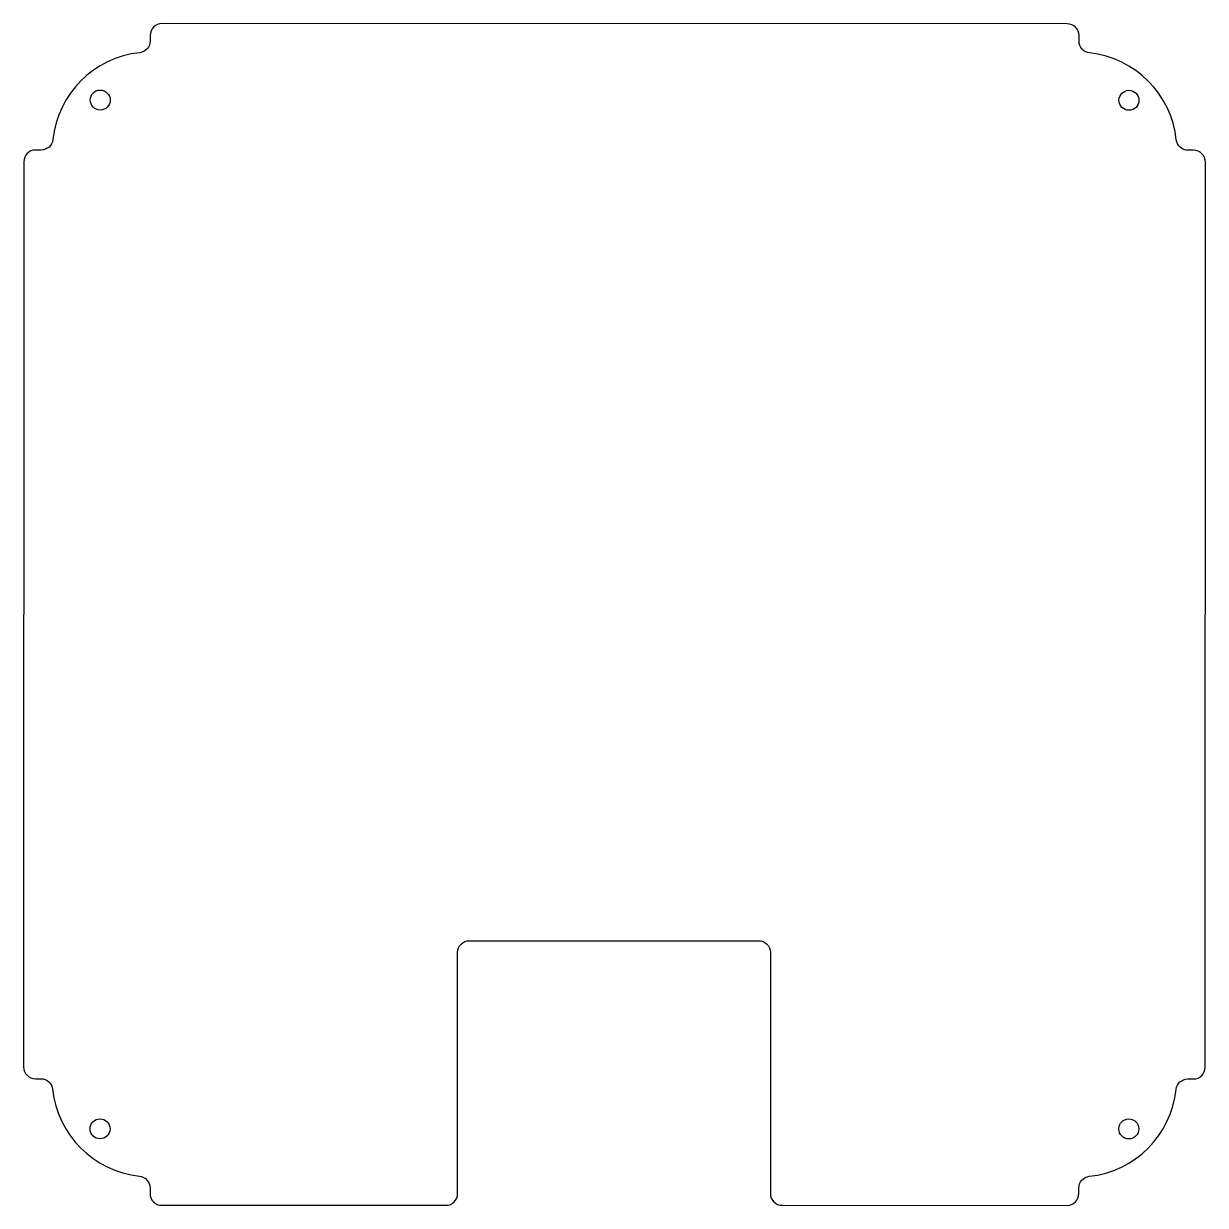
# Model space of a CAD drawing. Header units: millimetres. Extents: x -158 to 43, y -215 to -15.
import ezdxf

# ---------------------------------------------------------------- set-up
doc = ezdxf.new("R2010")
doc.units = ezdxf.units.MM
doc.layers.get('0').update_dxf_attribs({"linetype": 'CONTINUOUS'})

msp = doc.modelspace()

# ---------------------------------------------------------------- linework, layer by layer
msp.add_lwpolyline([(-86.21, -215.46, 0.414214), (-84.2, -213.46), (-84.2, -172.46, -0.414214), (-82.2, -170.46), (-33, -170.46, -0.414214), (-31, -172.46), (-31, -213.46, 0.414214), (-29.01, -215.46), (19.46, -215.47, 0.414278), (21.46, -213.47), (21.46, -212.52, -0.383091), (23.24, -210.53, 0.352602), (38.02, -195.76, -0.383091), (40, -193.97), (40.96, -193.97, 0.414135), (42.96, -191.97), (42.98, -38.04, 0.414135), (40.98, -36.04), (40.03, -36.04, -0.383091), (38.04, -34.26, 0.352602), (23.28, -19.48, -0.383091), (21.49, -17.49), (21.49, -16.54, 0.414278), (19.49, -14.53), (-134.5, -14.5, 0.414278), (-136.5, -16.5), (-136.5, -17.45, -0.383091), (-138.29, -19.44, 0.352602), (-153.06, -34.21, -0.383091), (-155.05, -36), (-156, -36, 0.414162), (-158, -38), (-158.03, -191.94, 0.414162), (-156.03, -193.94), (-155.08, -193.94, -0.383091), (-153.09, -195.73, 0.352602), (-138.32, -210.51, -0.383091), (-136.53, -212.5), (-136.53, -213.45, 0.414278), (-134.53, -215.45)], format="xyb", close=True)
for centre in [(-145, -27.5), (29.99, -27.54), (-145.03, -202.45), (29.96, -202.47)]:
    msp.add_circle(centre, 1.7)

doc.saveas('drawing.dxf')
